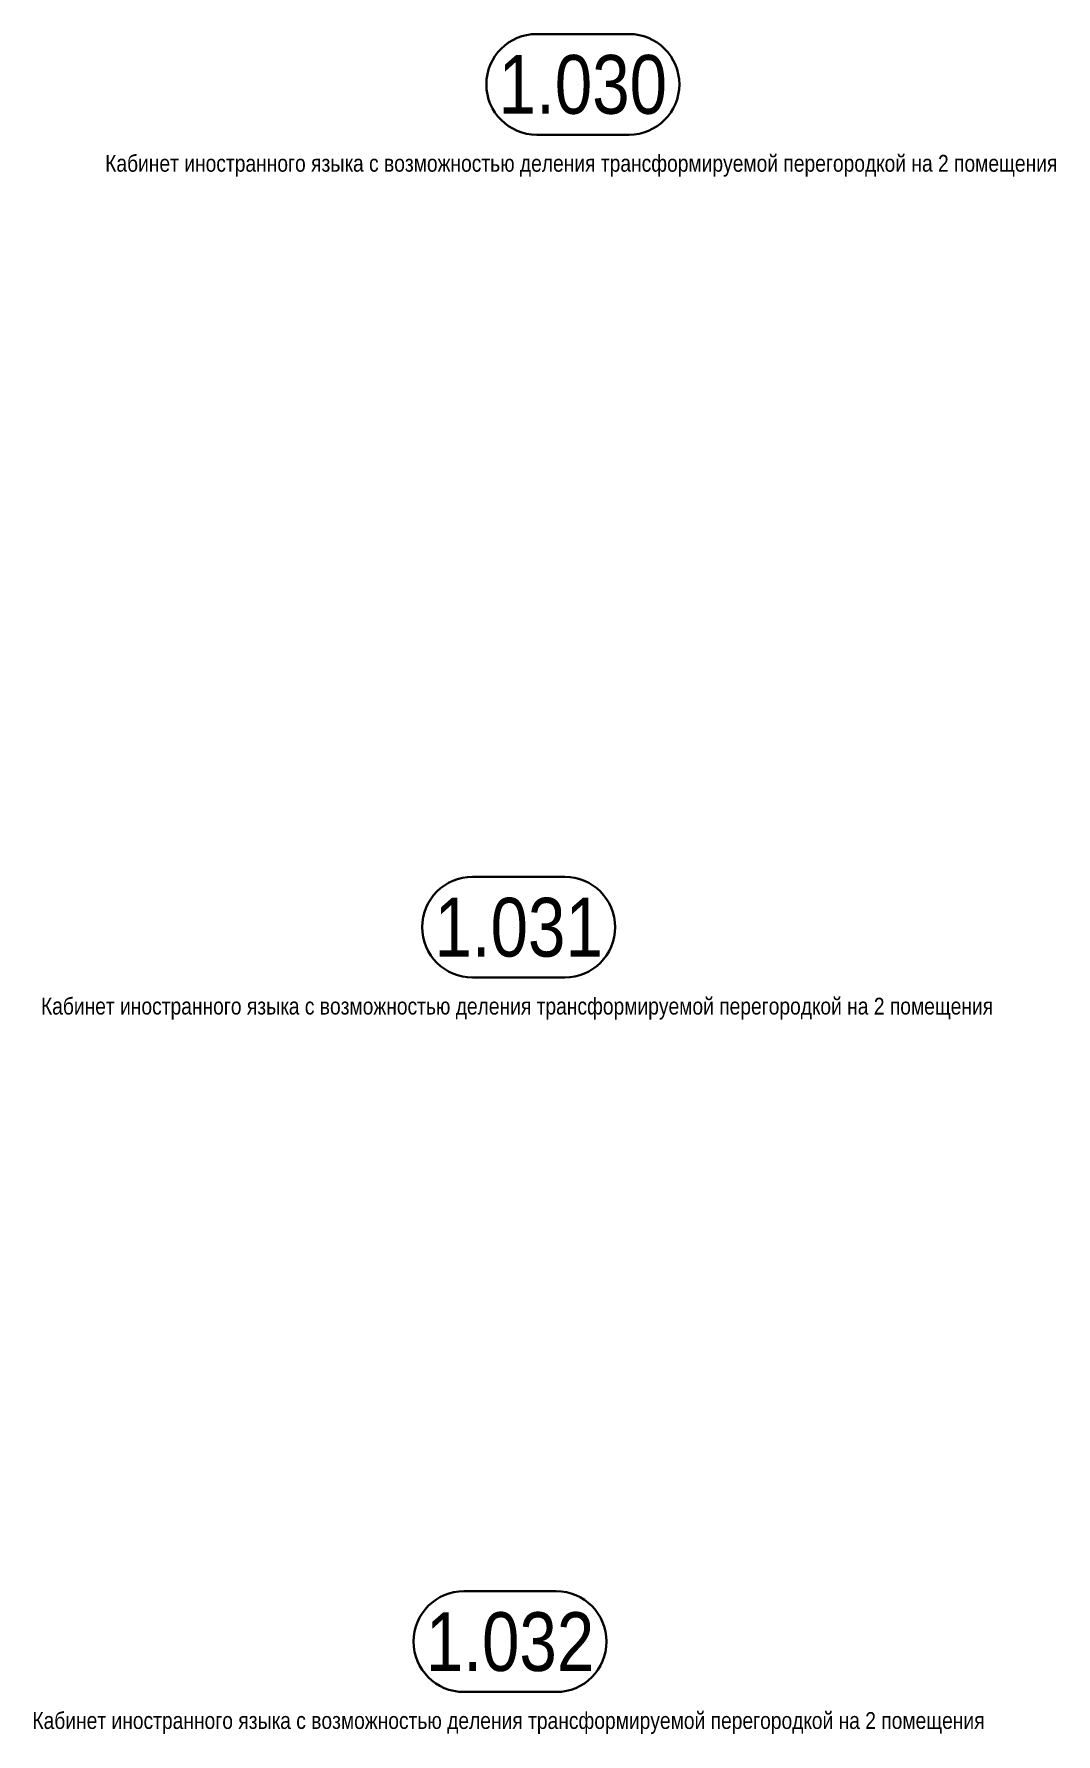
# Model space of a CAD drawing. Header units: millimetres. Extents: x -24360 to 609566, y -391049 to 148426.
# Drawn here: x 247208 to 272150, y -115172 to -73697 of the extents above; entities that cross this region are included whole.
import ezdxf
from ezdxf.enums import TextEntityAlignment as Align

# ---------------------------------------------------------------- set-up
doc = ezdxf.new("R2010")
doc.units = ezdxf.units.MM
doc.layers.get('Defpoints').update_dxf_attribs({"color": 140})
doc.layers.add('осново', color=7, linetype='Continuous', lineweight=30)
doc.styles.add('style1', font='ARIALN.TTF')

# ---------------------------------------------------------------- blocks, each defined once
blk = doc.blocks.new('MOK-МаркаПом_овал_ареал')
for p, q in [((-2.75, 3), (2.75, 3)), ((-2.75, -3), (2.75, -3))]:
    blk.add_line(p, q)
for centre, radius, start, end in [((-2.75, 0), 3, 90, 270), ((2.75, 0), 3, 270, 90), ((-3.75, 0), 3.5, 0, 0.001)]:
    blk.add_arc(centre, radius, start, end)
at = {"color": 0, "style": 'style1'}
blk.add_attdef('АР-ПОМЕЩЕНИЕ:НОМЕР', text='', height=3.5, dxfattribs=at).set_placement((0, 0), align=Align.MIDDLE)

msp = doc.modelspace()

# ---------------------------------------------------------------- block references
at = {"layer": 'осново', "color": 18, "linetype": 'Continuous', "lineweight": 5, "true_color": 0x000000}
ref = msp.add_blockref('MOK-МаркаПом_овал_ареал', (260602.747, -74925.176), dxfattribs=dict(at, xscale=409.5396169049353, yscale=409.5396169049353, zscale=409.5396169049353))
ref.add_attrib('АР-ПОМЕЩЕНИЕ:НОМЕР', '1.030', dxfattribs={"layer": '0', "color": 0, "height": 1433.3887, "style": 'style1'}).set_placement((260602.747, -74925.176), align=Align.MIDDLE)
ref.add_attrib('АР-ПОМЕЩЕНИЕ:НАИМЕНОВАНИЕ', 'Кабинет иностранного языка с возможностью деления трансформируемой перегородкой на 2 помещения', dxfattribs={"layer": 'Defpoints', "color": 2, "height": 409.53962, "style": 'style1'}).set_placement((260564.188, -76896.671), align=Align.MIDDLE)
ref = msp.add_blockref('MOK-МаркаПом_овал_ареал', (259035.625, -95487.88), dxfattribs=dict(at, xscale=409.5396169049353, yscale=409.5396169049353, zscale=409.5396169049353))
ref.add_attrib('АР-ПОМЕЩЕНИЕ:НОМЕР', '1.031', dxfattribs={"layer": '0', "color": 0, "height": 1433.3887, "style": 'style1'}).set_placement((259035.625, -95487.88), align=Align.MIDDLE)
ref.add_attrib('АР-ПОМЕЩЕНИЕ:НАИМЕНОВАНИЕ', 'Кабинет иностранного языка с возможностью деления трансформируемой перегородкой на 2 помещения', dxfattribs={"layer": 'Defpoints', "color": 2, "height": 409.53962, "style": 'style1'}).set_placement((258997.066, -97459.375), align=Align.MIDDLE)
ref = msp.add_blockref('MOK-МаркаПом_овал_ареал', (258826.417, -112917.932), dxfattribs=dict(at, xscale=409.5396169049353, yscale=409.5396169049353, zscale=409.5396169049353))
ref.add_attrib('АР-ПОМЕЩЕНИЕ:НОМЕР', '1.032', dxfattribs={"layer": '0', "color": 0, "height": 1433.3887, "style": 'style1'}).set_placement((258826.417, -112917.932), align=Align.MIDDLE)
ref.add_attrib('АР-ПОМЕЩЕНИЕ:НАИМЕНОВАНИЕ', 'Кабинет иностранного языка с возможностью деления трансформируемой перегородкой на 2 помещения', dxfattribs={"layer": 'Defpoints', "color": 2, "height": 409.53962, "style": 'style1'}).set_placement((258787.857, -114889.427), align=Align.MIDDLE)

doc.saveas('drawing.dxf')
